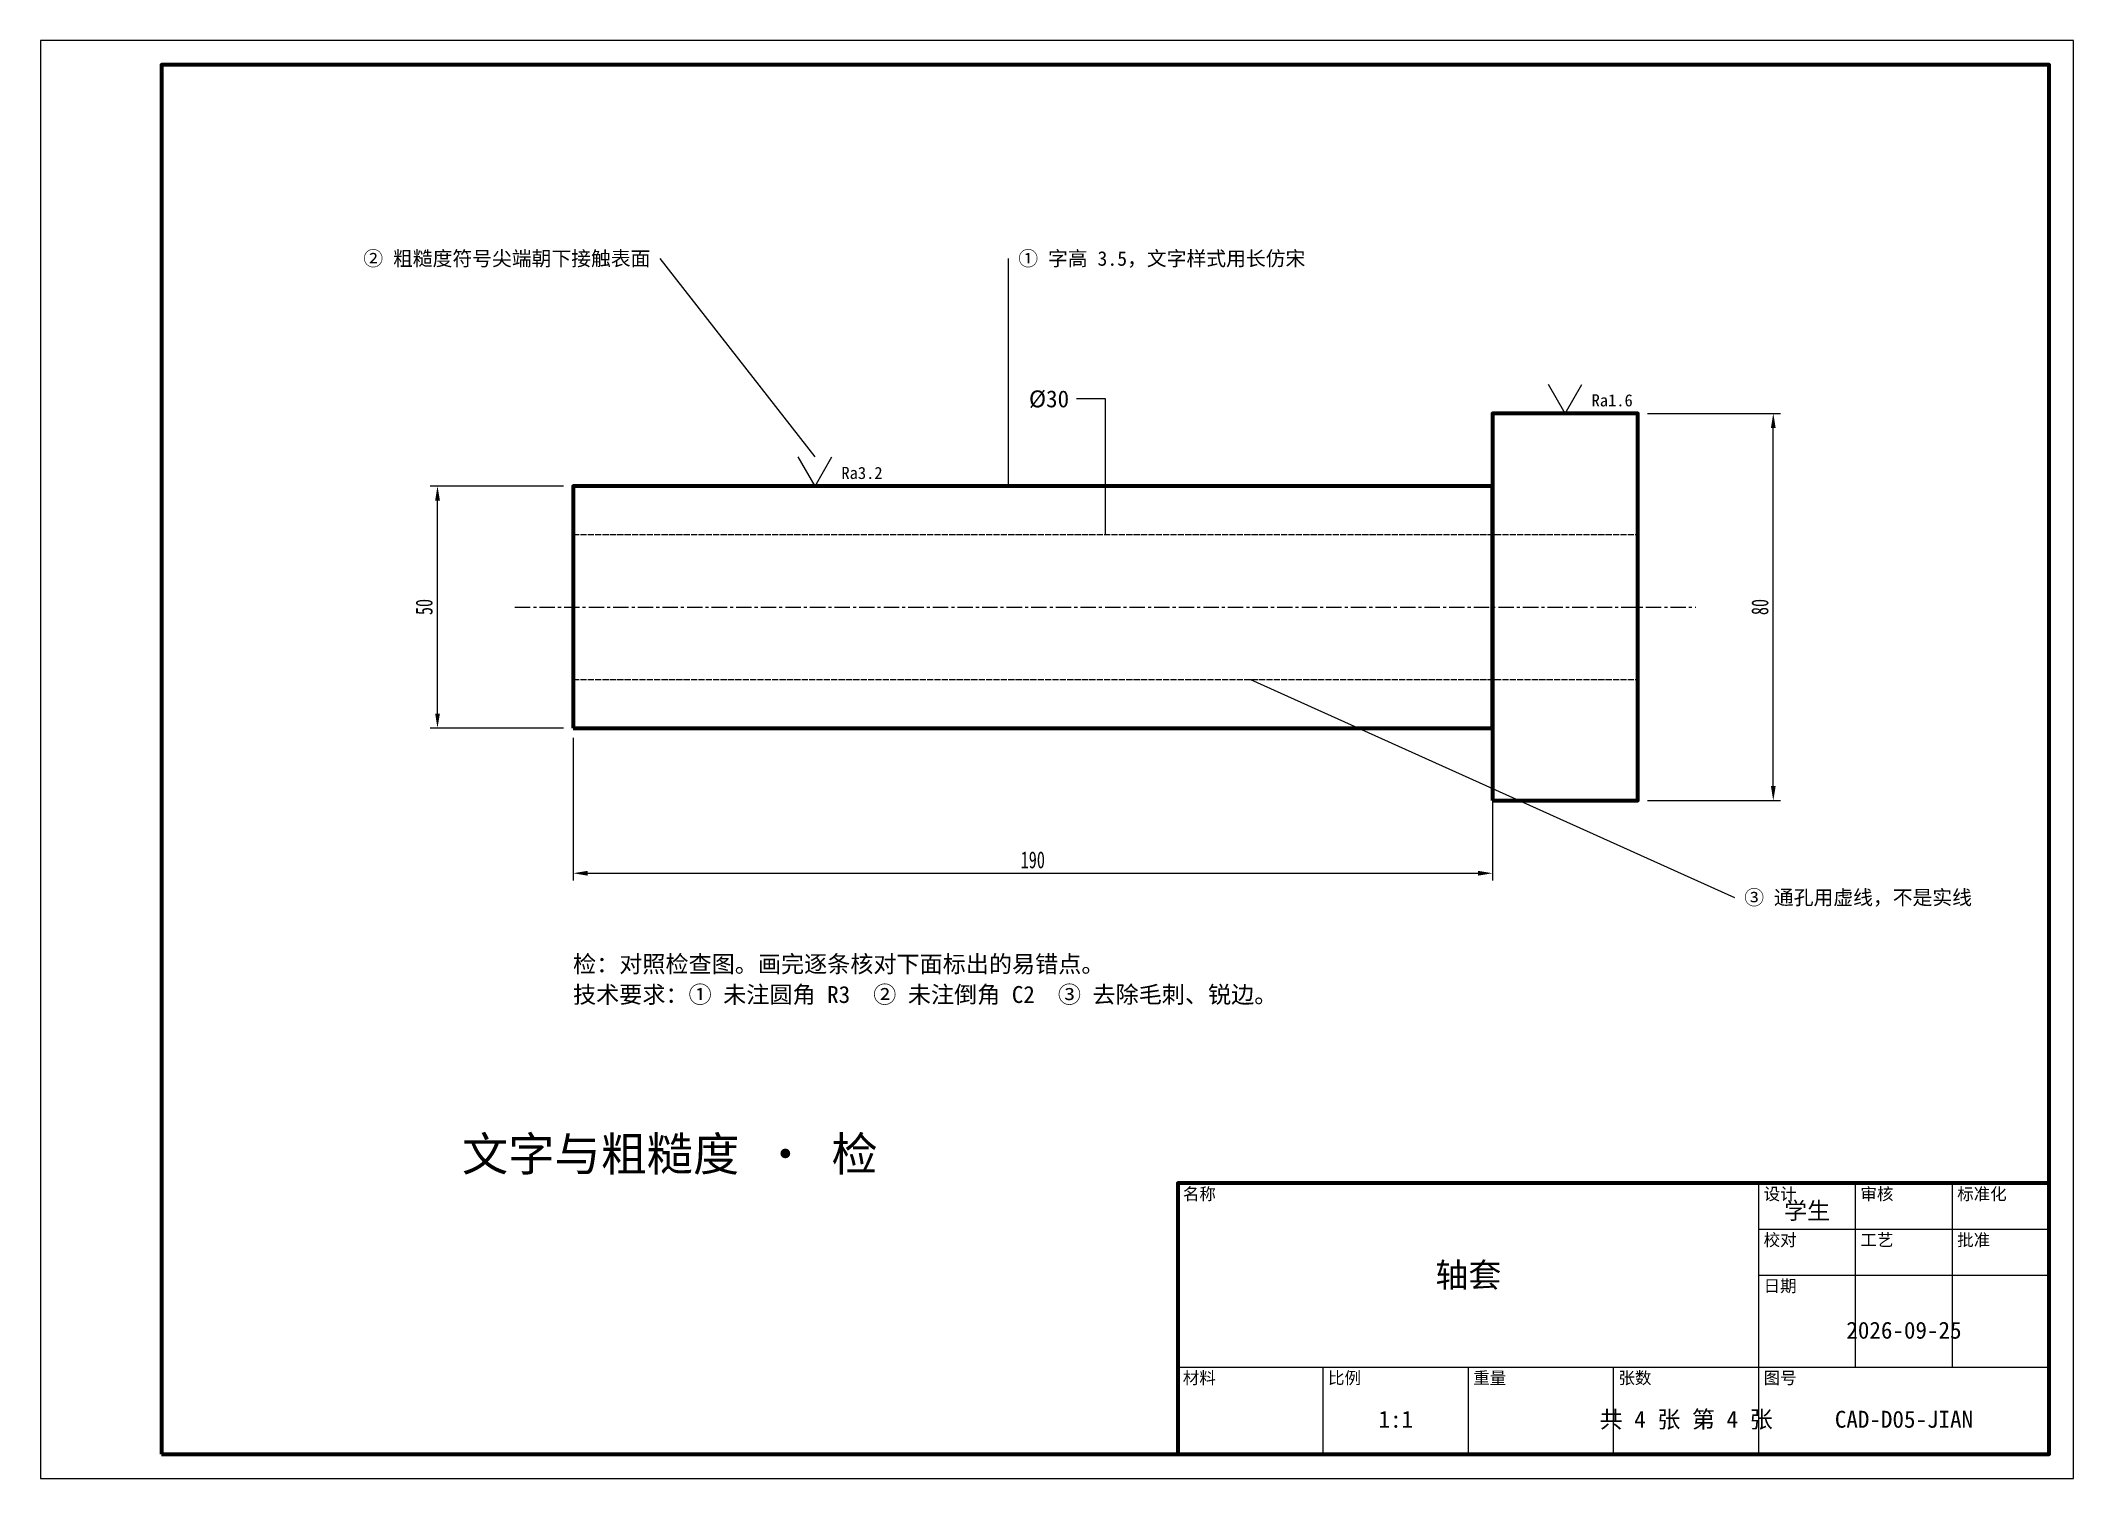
# Model space of a CAD drawing. Header units: millimetres. Extents: x 0 to 420, y 0 to 297.
import ezdxf
from ezdxf.enums import TextEntityAlignment as Align

# ---------------------------------------------------------------- set-up
doc = ezdxf.new("R2010")
doc.units = ezdxf.units.MM
doc.linetypes.add('CENTER', pattern=[5.08, 3.175, -0.635, 0.635, -0.635])
doc.linetypes.add('DASHED', pattern=[1.524, 1.27, -0.254])
for name, color, linetype, lineweight in [('图框', 7, 'CONTINUOUS', 70), ('尺寸标注', 4, 'CONTINUOUS', 25), ('文字', 7, 'CONTINUOUS', 25), ('粗实线', 7, 'CONTINUOUS', 70), ('细实线', 3, 'CONTINUOUS', 25), ('细点画线', 1, 'CENTER', 25), ('细虚线', 2, 'DASHED', 25)]:
    doc.layers.add(name, color=color, linetype=linetype, lineweight=lineweight)
doc.styles.add('长仿宋', font='simfang.ttf', dxfattribs={"width": 0.7})
doc.dimstyles.new('GB', dxfattribs={"dimtxt": 3.5, "dimasz": 3, "dimexe": 1.5, "dimexo": 2, "dimgap": 1, "dimtad": 1, "dimdec": 0, "dimtxsty": '长仿宋', "dimcen": 2.5, "dimazin": 3, "dimtfac": 1, "dimtmove": 0, "dimatfit": 3})

msp = doc.modelspace()

# ---------------------------------------------------------------- linework, layer by layer
at = {"layer": '图框'}
for points in [[(25, 5), (415, 5), (415, 292), (25, 292)], [(235, 5), (415, 5), (415, 61), (235, 61)]]:
    msp.add_lwpolyline(points, close=True, dxfattribs=at)
at = {"layer": '尺寸标注'}
for p, q in [((220, 223), (214, 223)), ((220, 195), (220, 223))]:
    msp.add_line(p, q, dxfattribs=at)
at = {"layer": '粗实线'}
for points in [[(300, 140), (330, 140), (330, 220), (300, 220)], [(110, 155), (300, 155), (300, 205), (110, 205)]]:
    msp.add_lwpolyline(points, close=True, dxfattribs=at)
at = {"layer": '细实线'}
for p, q in [((160, 211), (128, 252)), ((200, 205), (200, 252)), ((315, 220), (311.54, 226)), ((315, 220), (318.46, 226)), ((160, 205), (156.54, 211)), ((160, 205), (163.46, 211)), ((250, 165), (350, 120)), ((355, 5), (355, 61)), ((375, 23), (375, 61)), ((395, 23), (395, 61)), ((355, 51.5), (415, 51.5)), ((355, 42), (415, 42)), ((235, 23), (415, 23)), ((265, 5), (265, 23)), ((295, 5), (295, 23)), ((325, 5), (325, 23))]:
    msp.add_line(p, q, dxfattribs=at)
msp.add_lwpolyline([(0, 0), (420, 0), (420, 297), (0, 297)], close=True, dxfattribs=at)
at = {"layer": '细点画线'}
msp.add_line((98, 180), (342, 180), dxfattribs=at)
at = {"layer": '细虚线'}
for p, q in [((110, 195), (330, 195)), ((110, 165), (330, 165))]:
    msp.add_line(p, q, dxfattribs=at)

# ---------------------------------------------------------------- texts
at = {"layer": '尺寸标注', "style": '长仿宋'}
msp.add_text('%%c30', height=3.5, dxfattribs=at).set_placement((212.5, 223), align=Align.MIDDLE_RIGHT)
at = {"layer": '文字', "style": '长仿宋'}
msp.add_text('② 粗糙度符号尖端朝下接触表面', height=3, dxfattribs=at).set_placement((126, 252), align=Align.MIDDLE_RIGHT)
for s, height, p in [('① 字高 3.5，文字样式用长仿宋', 3, (202, 252)), ('Ra1.6', 2.5, (320.46, 222.7)), ('Ra3.2', 2.5, (165.46, 207.7)), ('③ 通孔用虚线，不是实线', 3, (352, 120))]:
    msp.add_text(s, height=height, dxfattribs=at).set_placement(p, align=Align.MIDDLE_LEFT)
for s, height, p in [('检：对照检查图。画完逐条核对下面标出的易错点。', 3.5, (110, 108)), ('技术要求：① 未注圆角 R3  ② 未注倒角 C2  ③ 去除毛刺、锐边。', 3.5, (110, 101.7)), ('名称', 2.5, (236, 60)), ('设计', 2.5, (356, 60)), ('审核', 2.5, (376, 60)), ('标准化', 2.5, (396, 60)), ('校对', 2.5, (356, 50.5)), ('工艺', 2.5, (376, 50.5)), ('批准', 2.5, (396, 50.5)), ('日期', 2.5, (356, 41)), ('材料', 2.5, (236, 22)), ('比例', 2.5, (266, 22)), ('重量', 2.5, (296, 22)), ('张数', 2.5, (326, 22)), ('图号', 2.5, (356, 22))]:
    msp.add_text(s, height=height, dxfattribs=at).set_placement(p, align=Align.TOP_LEFT)
for s, height, p in [('文字与粗糙度 · 检', 7, (130, 67)), ('学生', 3.5, (365, 55.3)), ('轴套', 5, (295, 42)), ('2026-09-25', 3.5, (385, 30.6)), ('1:1', 3.5, (280, 12.2)), ('共 4 张 第 4 张', 3.5, (340, 12.2)), ('CAD-D05-JIAN', 3.5, (385, 12.2))]:
    msp.add_text(s, height=height, dxfattribs=at).set_placement(p, align=Align.MIDDLE_CENTER)

# ---------------------------------------------------------------- dimensions: what is measured, and where the dimension line sits
at = {"layer": '尺寸标注'}
msp.add_linear_dim(base=(358, 140), p1=(330, 140), p2=(330, 220), angle=90, text='80', dimstyle='GB', dxfattribs=at).render()
msp.add_linear_dim(base=(82, 155), p1=(110, 155), p2=(110, 205), angle=90, dimstyle='GB', dxfattribs=at).render()
msp.add_linear_dim(base=(110, 125), p1=(110, 155), p2=(300, 155), dimstyle='GB', dxfattribs=at).render()

doc.saveas('drawing.dxf')
